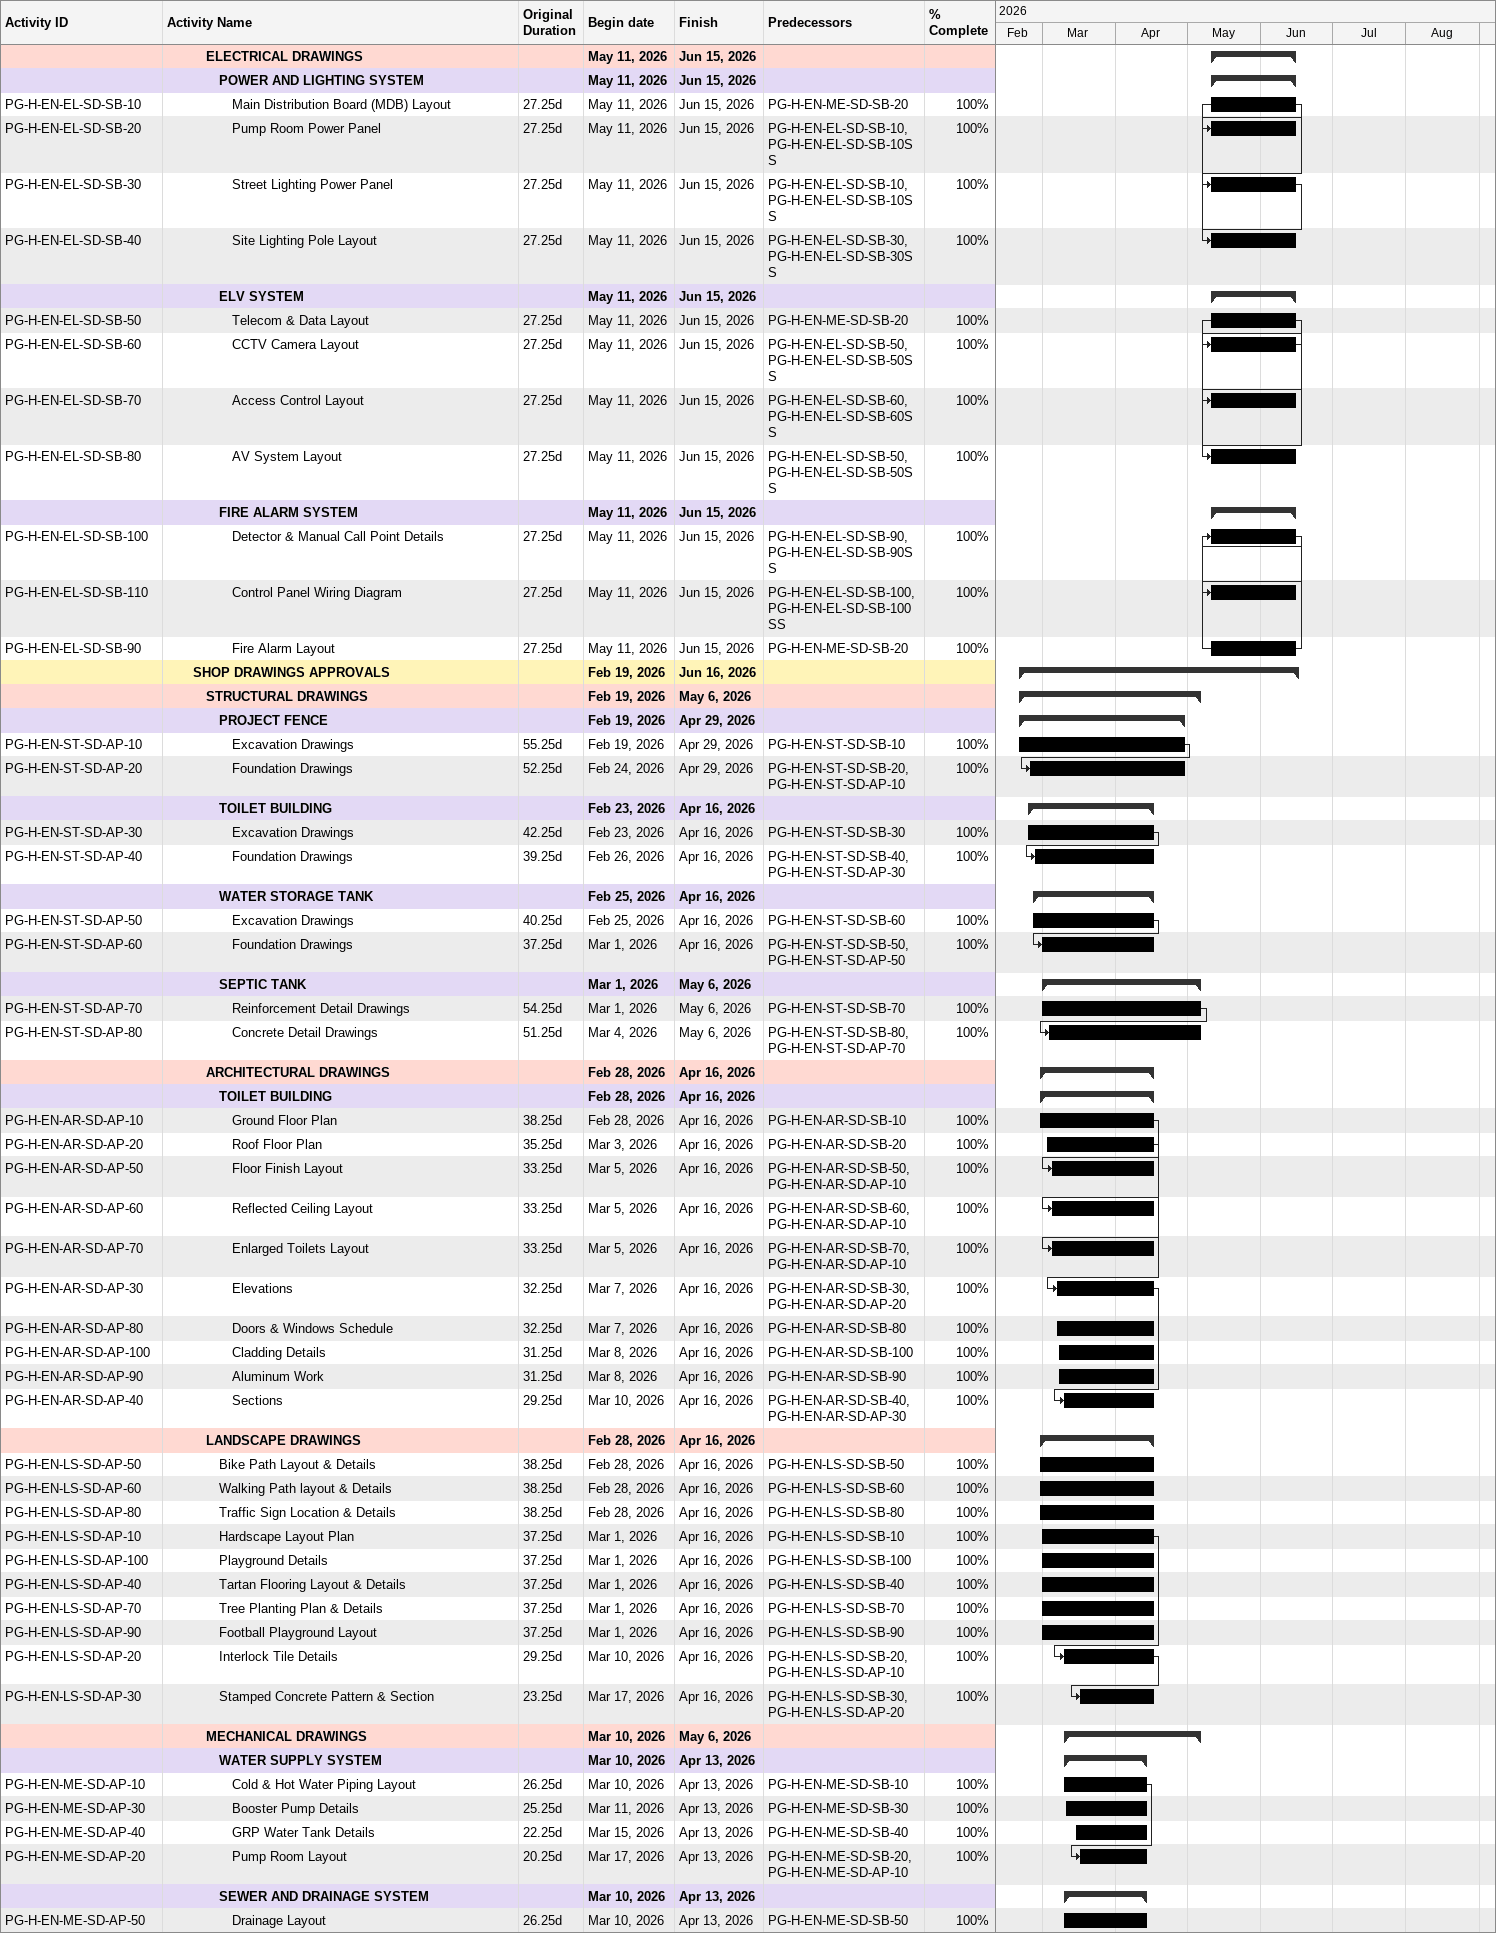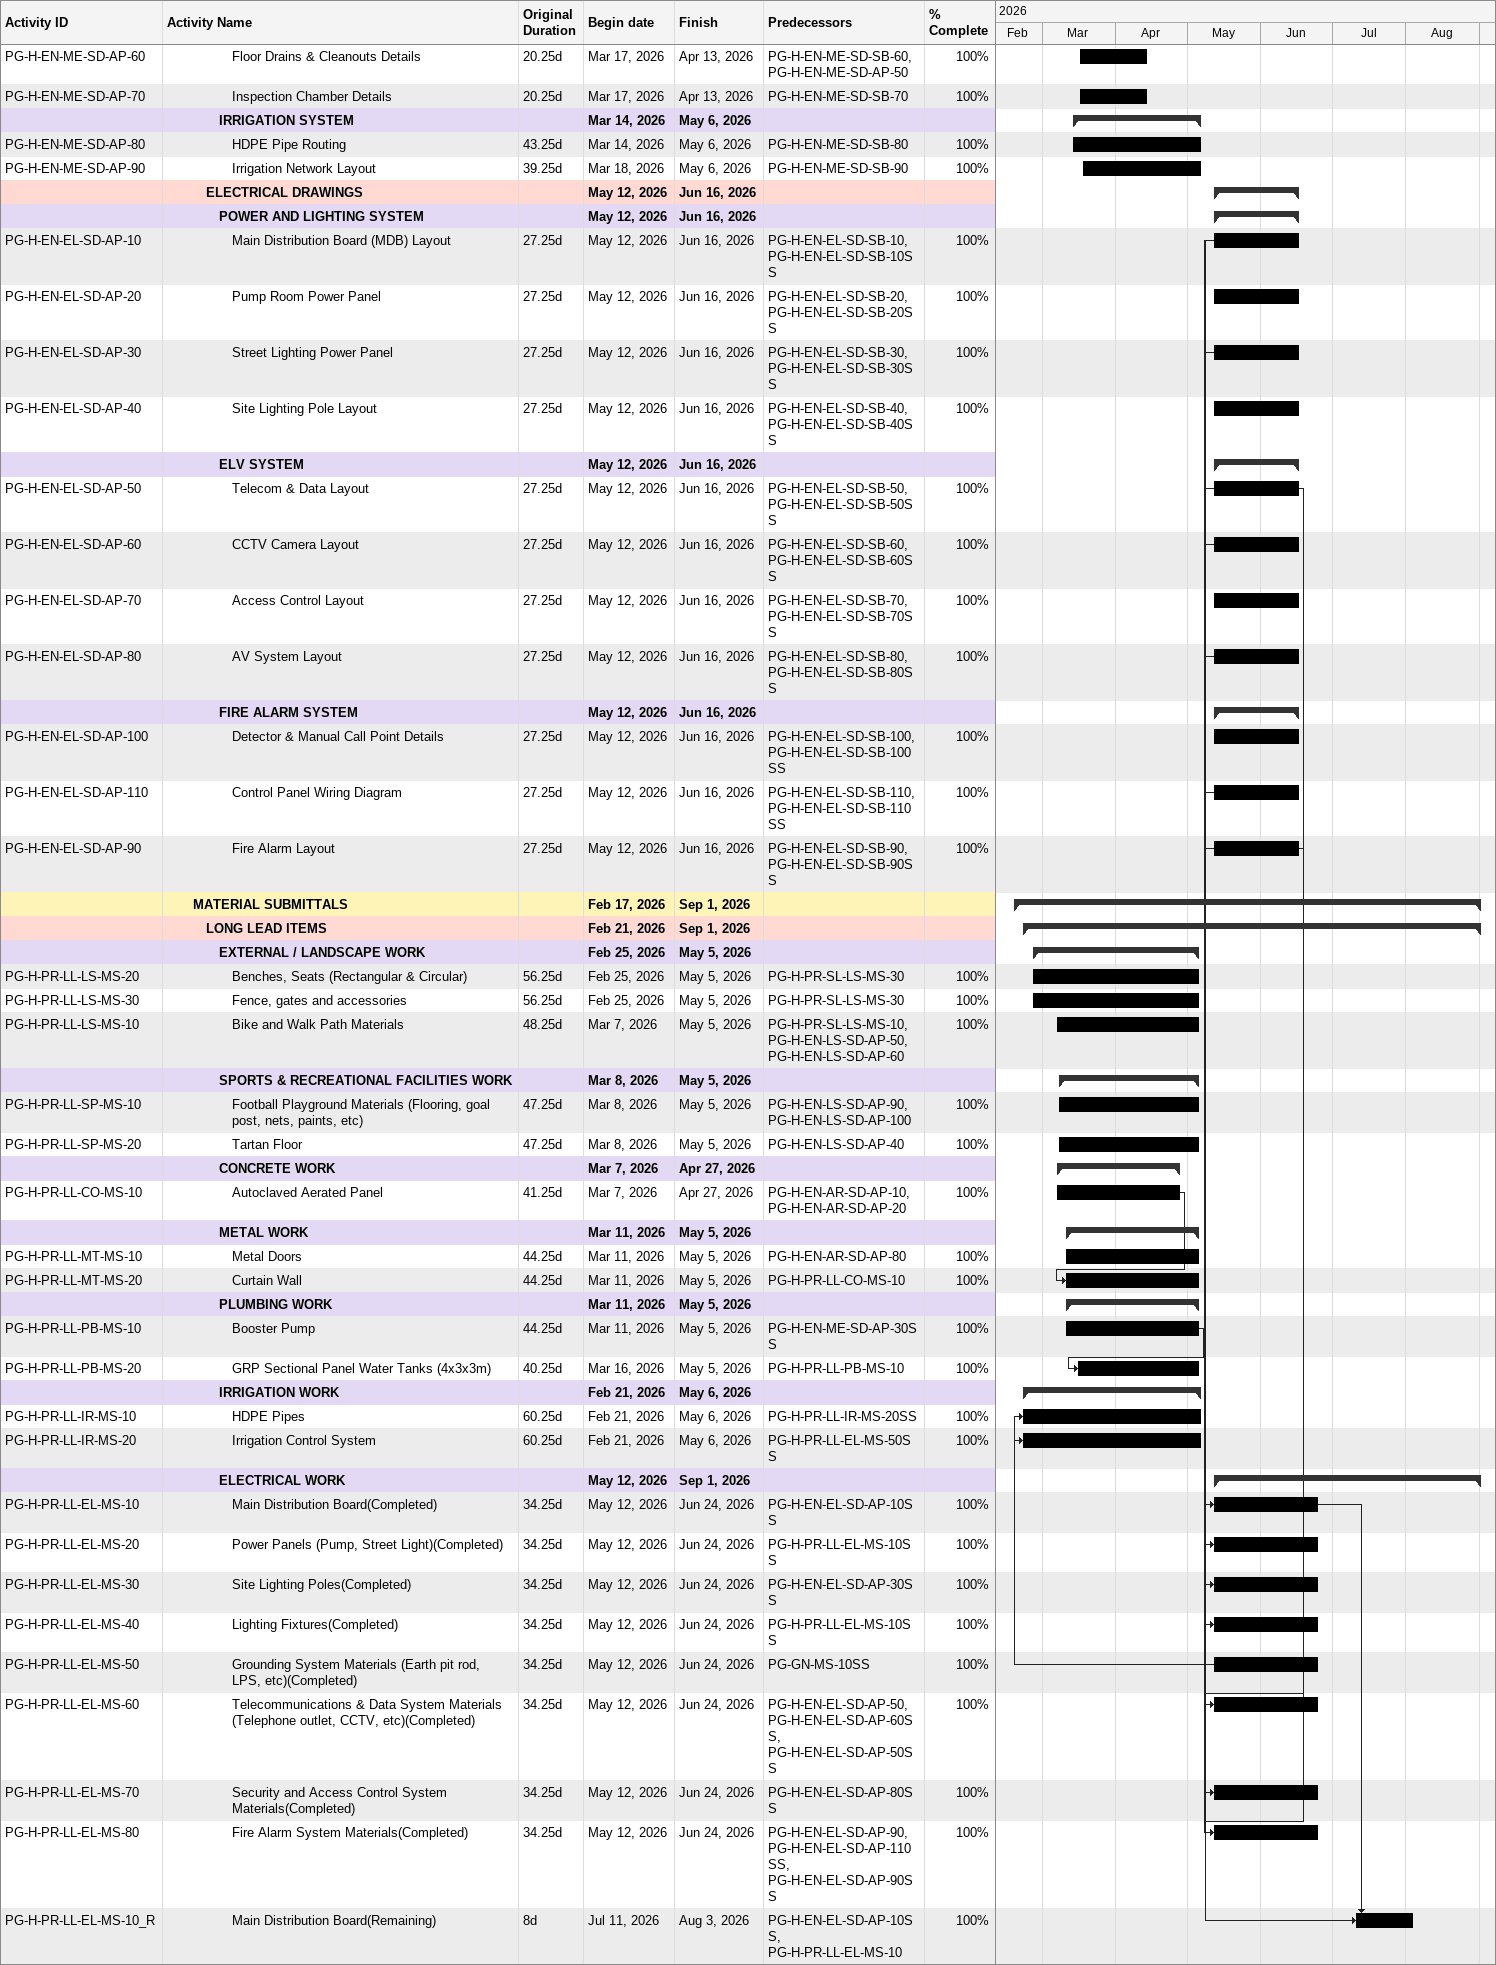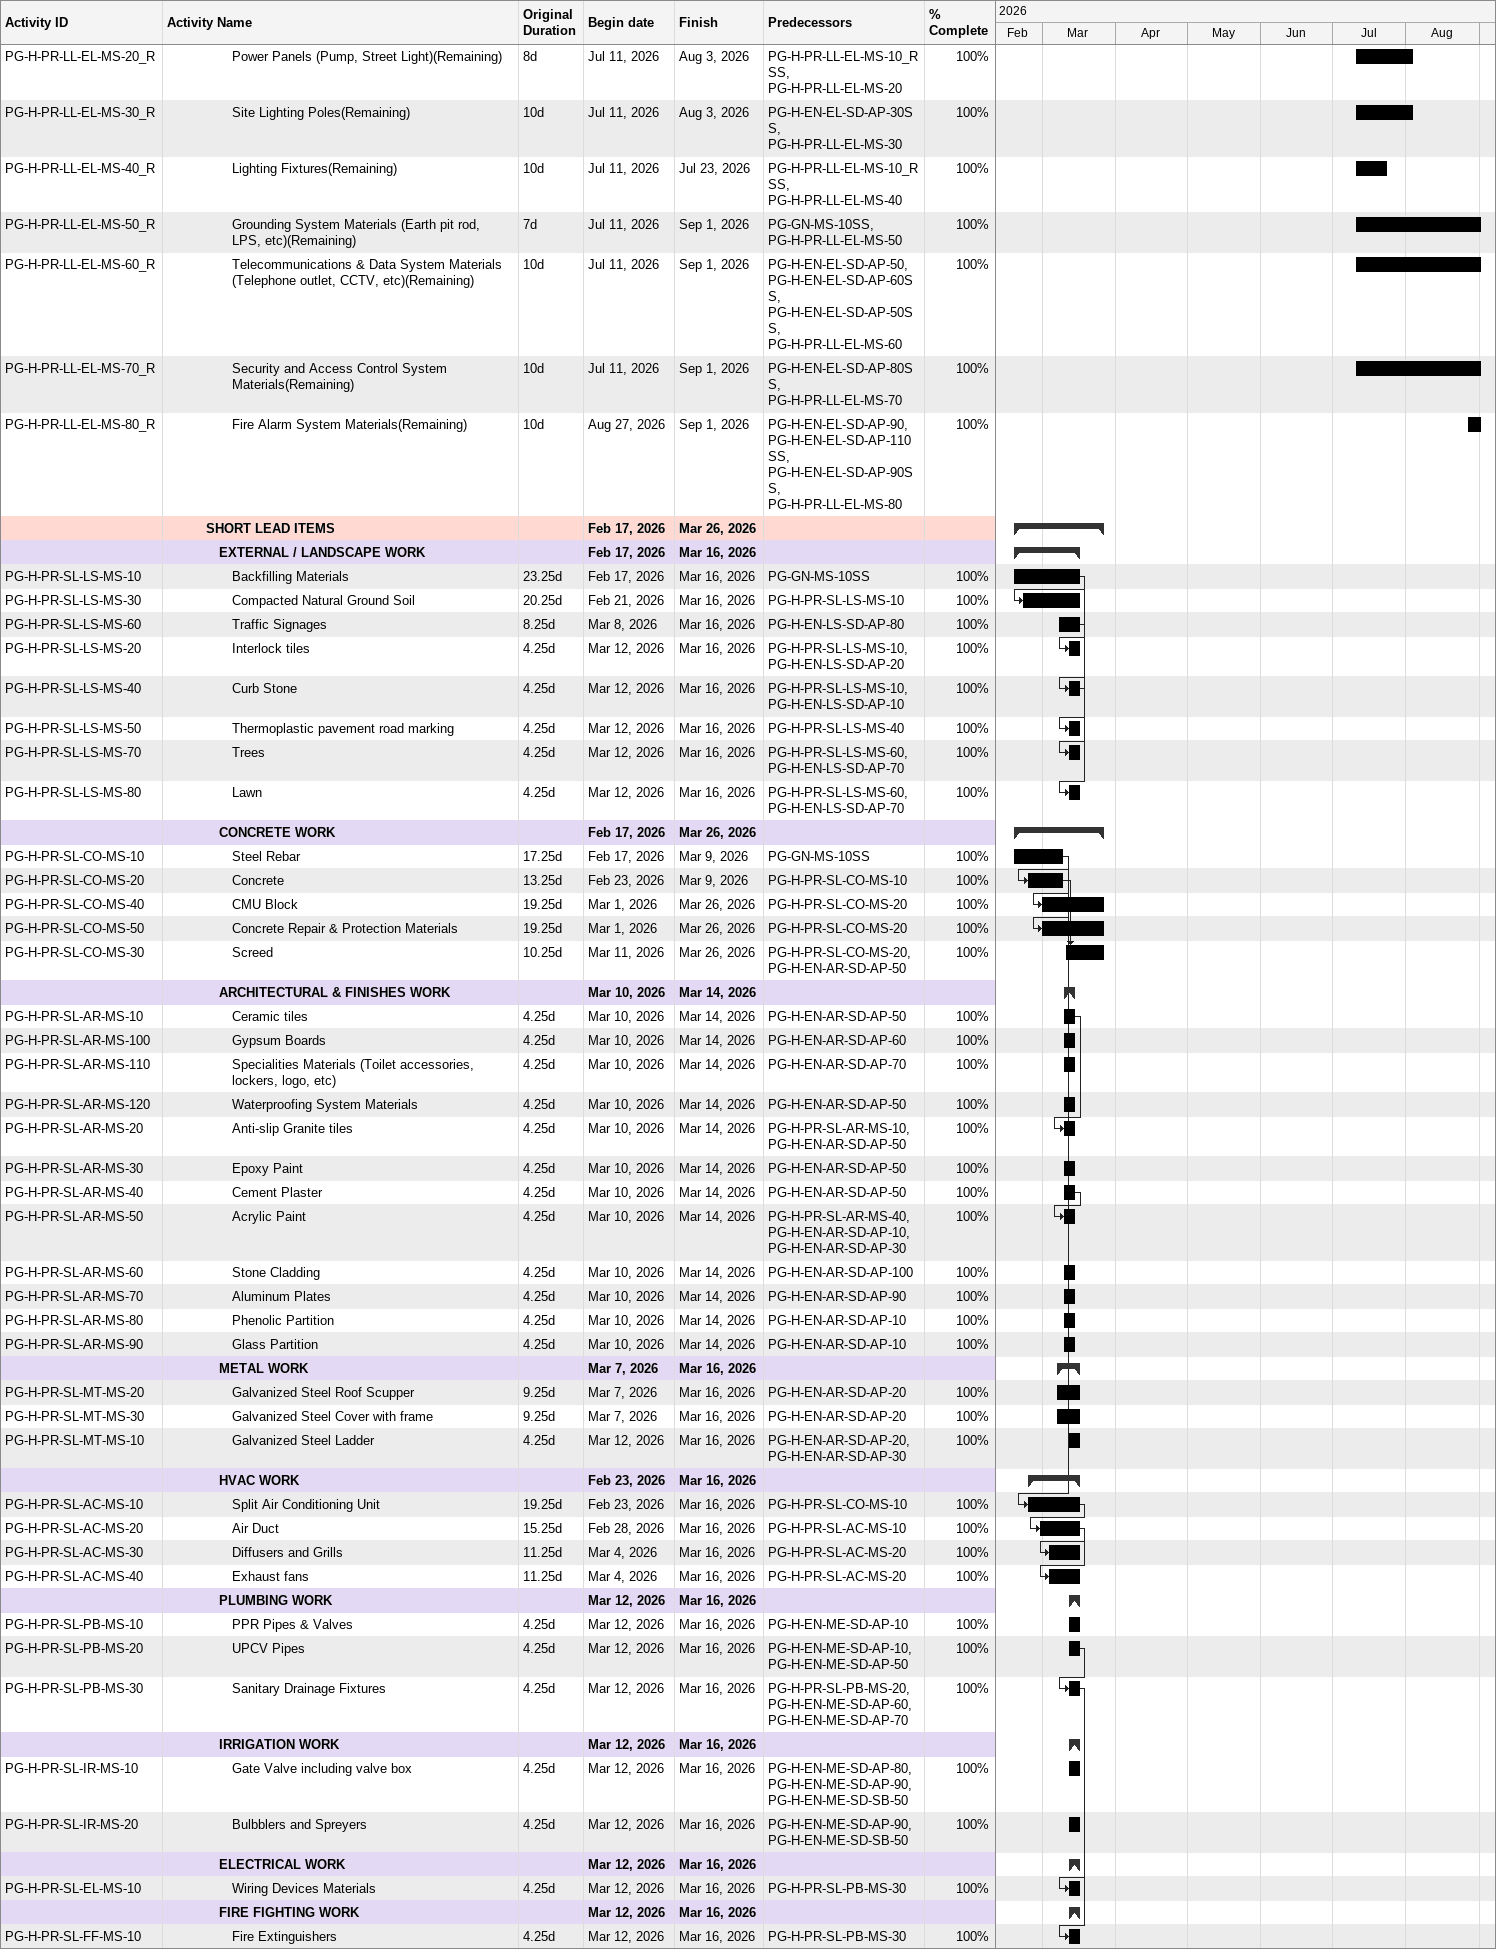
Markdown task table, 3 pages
| ID | Level | Task | Original duration | Start | Finish | Predecessors | % complete |
|---|---|---|---|---|---|---|---|
|  | 4 | **ELECTRICAL DRAWINGS** |  | 2026-05-11 | 2026-06-15 |  |  |
|  | 5 | **POWER AND LIGHTING SYSTEM** |  | 2026-05-11 | 2026-06-15 |  |  |
| PG-H-EN-EL-SD-SB-10 | 6 | Main Distribution Board (MDB) Layout | 27.25d | 2026-05-11 | 2026-06-15 | PG-H-EN-ME-SD-SB-20 | 100 |
| PG-H-EN-EL-SD-SB-20 | 6 | Pump Room Power Panel | 27.25d | 2026-05-11 | 2026-06-15 | PG-H-EN-EL-SD-SB-10, PG-H-EN-EL-SD-SB-10SS | 100 |
| PG-H-EN-EL-SD-SB-30 | 6 | Street Lighting Power Panel | 27.25d | 2026-05-11 | 2026-06-15 | PG-H-EN-EL-SD-SB-10, PG-H-EN-EL-SD-SB-10SS | 100 |
| PG-H-EN-EL-SD-SB-40 | 6 | Site Lighting Pole Layout | 27.25d | 2026-05-11 | 2026-06-15 | PG-H-EN-EL-SD-SB-30, PG-H-EN-EL-SD-SB-30SS | 100 |
|  | 5 | **ELV SYSTEM** |  | 2026-05-11 | 2026-06-15 |  |  |
| PG-H-EN-EL-SD-SB-50 | 6 | Telecom & Data Layout | 27.25d | 2026-05-11 | 2026-06-15 | PG-H-EN-ME-SD-SB-20 | 100 |
| PG-H-EN-EL-SD-SB-60 | 6 | CCTV Camera Layout | 27.25d | 2026-05-11 | 2026-06-15 | PG-H-EN-EL-SD-SB-50, PG-H-EN-EL-SD-SB-50SS | 100 |
| PG-H-EN-EL-SD-SB-70 | 6 | Access Control Layout | 27.25d | 2026-05-11 | 2026-06-15 | PG-H-EN-EL-SD-SB-60, PG-H-EN-EL-SD-SB-60SS | 100 |
| PG-H-EN-EL-SD-SB-80 | 6 | AV System Layout | 27.25d | 2026-05-11 | 2026-06-15 | PG-H-EN-EL-SD-SB-50, PG-H-EN-EL-SD-SB-50SS | 100 |
|  | 5 | **FIRE ALARM SYSTEM** |  | 2026-05-11 | 2026-06-15 |  |  |
| PG-H-EN-EL-SD-SB-100 | 6 | Detector & Manual Call Point Details | 27.25d | 2026-05-11 | 2026-06-15 | PG-H-EN-EL-SD-SB-90, PG-H-EN-EL-SD-SB-90SS | 100 |
| PG-H-EN-EL-SD-SB-110 | 6 | Control Panel Wiring Diagram | 27.25d | 2026-05-11 | 2026-06-15 | PG-H-EN-EL-SD-SB-100, PG-H-EN-EL-SD-SB-100SS | 100 |
| PG-H-EN-EL-SD-SB-90 | 6 | Fire Alarm Layout | 27.25d | 2026-05-11 | 2026-06-15 | PG-H-EN-ME-SD-SB-20 | 100 |
|  | 3 | **SHOP DRAWINGS APPROVALS** |  | 2026-02-19 | 2026-06-16 |  |  |
|  | 4 | **STRUCTURAL DRAWINGS** |  | 2026-02-19 | 2026-05-06 |  |  |
|  | 5 | **PROJECT FENCE** |  | 2026-02-19 | 2026-04-29 |  |  |
| PG-H-EN-ST-SD-AP-10 | 6 | Excavation Drawings | 55.25d | 2026-02-19 | 2026-04-29 | PG-H-EN-ST-SD-SB-10 | 100 |
| PG-H-EN-ST-SD-AP-20 | 6 | Foundation Drawings | 52.25d | 2026-02-24 | 2026-04-29 | PG-H-EN-ST-SD-SB-20, PG-H-EN-ST-SD-AP-10 | 100 |
|  | 5 | **TOILET BUILDING** |  | 2026-02-23 | 2026-04-16 |  |  |
| PG-H-EN-ST-SD-AP-30 | 6 | Excavation Drawings | 42.25d | 2026-02-23 | 2026-04-16 | PG-H-EN-ST-SD-SB-30 | 100 |
| PG-H-EN-ST-SD-AP-40 | 6 | Foundation Drawings | 39.25d | 2026-02-26 | 2026-04-16 | PG-H-EN-ST-SD-SB-40, PG-H-EN-ST-SD-AP-30 | 100 |
|  | 5 | **WATER STORAGE TANK** |  | 2026-02-25 | 2026-04-16 |  |  |
| PG-H-EN-ST-SD-AP-50 | 6 | Excavation Drawings | 40.25d | 2026-02-25 | 2026-04-16 | PG-H-EN-ST-SD-SB-60 | 100 |
| PG-H-EN-ST-SD-AP-60 | 6 | Foundation Drawings | 37.25d | 2026-03-01 | 2026-04-16 | PG-H-EN-ST-SD-SB-50, PG-H-EN-ST-SD-AP-50 | 100 |
|  | 5 | **SEPTIC TANK** |  | 2026-03-01 | 2026-05-06 |  |  |
| PG-H-EN-ST-SD-AP-70 | 6 | Reinforcement Detail Drawings | 54.25d | 2026-03-01 | 2026-05-06 | PG-H-EN-ST-SD-SB-70 | 100 |
| PG-H-EN-ST-SD-AP-80 | 6 | Concrete Detail Drawings | 51.25d | 2026-03-04 | 2026-05-06 | PG-H-EN-ST-SD-SB-80, PG-H-EN-ST-SD-AP-70 | 100 |
|  | 4 | **ARCHITECTURAL DRAWINGS** |  | 2026-02-28 | 2026-04-16 |  |  |
|  | 5 | **TOILET BUILDING** |  | 2026-02-28 | 2026-04-16 |  |  |
| PG-H-EN-AR-SD-AP-10 | 6 | Ground Floor Plan | 38.25d | 2026-02-28 | 2026-04-16 | PG-H-EN-AR-SD-SB-10 | 100 |
| PG-H-EN-AR-SD-AP-20 | 6 | Roof Floor Plan | 35.25d | 2026-03-03 | 2026-04-16 | PG-H-EN-AR-SD-SB-20 | 100 |
| PG-H-EN-AR-SD-AP-50 | 6 | Floor Finish Layout | 33.25d | 2026-03-05 | 2026-04-16 | PG-H-EN-AR-SD-SB-50, PG-H-EN-AR-SD-AP-10 | 100 |
| PG-H-EN-AR-SD-AP-60 | 6 | Reflected Ceiling Layout | 33.25d | 2026-03-05 | 2026-04-16 | PG-H-EN-AR-SD-SB-60, PG-H-EN-AR-SD-AP-10 | 100 |
| PG-H-EN-AR-SD-AP-70 | 6 | Enlarged Toilets Layout | 33.25d | 2026-03-05 | 2026-04-16 | PG-H-EN-AR-SD-SB-70, PG-H-EN-AR-SD-AP-10 | 100 |
| PG-H-EN-AR-SD-AP-30 | 6 | Elevations | 32.25d | 2026-03-07 | 2026-04-16 | PG-H-EN-AR-SD-SB-30, PG-H-EN-AR-SD-AP-20 | 100 |
| PG-H-EN-AR-SD-AP-80 | 6 | Doors & Windows Schedule | 32.25d | 2026-03-07 | 2026-04-16 | PG-H-EN-AR-SD-SB-80 | 100 |
| PG-H-EN-AR-SD-AP-100 | 6 | Cladding Details | 31.25d | 2026-03-08 | 2026-04-16 | PG-H-EN-AR-SD-SB-100 | 100 |
| PG-H-EN-AR-SD-AP-90 | 6 | Aluminum Work | 31.25d | 2026-03-08 | 2026-04-16 | PG-H-EN-AR-SD-SB-90 | 100 |
| PG-H-EN-AR-SD-AP-40 | 6 | Sections | 29.25d | 2026-03-10 | 2026-04-16 | PG-H-EN-AR-SD-SB-40, PG-H-EN-AR-SD-AP-30 | 100 |
|  | 4 | **LANDSCAPE DRAWINGS** |  | 2026-02-28 | 2026-04-16 |  |  |
| PG-H-EN-LS-SD-AP-50 | 5 | Bike Path Layout & Details | 38.25d | 2026-02-28 | 2026-04-16 | PG-H-EN-LS-SD-SB-50 | 100 |
| PG-H-EN-LS-SD-AP-60 | 5 | Walking Path layout & Details | 38.25d | 2026-02-28 | 2026-04-16 | PG-H-EN-LS-SD-SB-60 | 100 |
| PG-H-EN-LS-SD-AP-80 | 5 | Traffic Sign Location & Details | 38.25d | 2026-02-28 | 2026-04-16 | PG-H-EN-LS-SD-SB-80 | 100 |
| PG-H-EN-LS-SD-AP-10 | 5 | Hardscape Layout Plan | 37.25d | 2026-03-01 | 2026-04-16 | PG-H-EN-LS-SD-SB-10 | 100 |
| PG-H-EN-LS-SD-AP-100 | 5 | Playground Details | 37.25d | 2026-03-01 | 2026-04-16 | PG-H-EN-LS-SD-SB-100 | 100 |
| PG-H-EN-LS-SD-AP-40 | 5 | Tartan Flooring Layout & Details | 37.25d | 2026-03-01 | 2026-04-16 | PG-H-EN-LS-SD-SB-40 | 100 |
| PG-H-EN-LS-SD-AP-70 | 5 | Tree Planting Plan & Details | 37.25d | 2026-03-01 | 2026-04-16 | PG-H-EN-LS-SD-SB-70 | 100 |
| PG-H-EN-LS-SD-AP-90 | 5 | Football Playground Layout | 37.25d | 2026-03-01 | 2026-04-16 | PG-H-EN-LS-SD-SB-90 | 100 |
| PG-H-EN-LS-SD-AP-20 | 5 | Interlock Tile Details | 29.25d | 2026-03-10 | 2026-04-16 | PG-H-EN-LS-SD-SB-20, PG-H-EN-LS-SD-AP-10 | 100 |
| PG-H-EN-LS-SD-AP-30 | 5 | Stamped Concrete Pattern & Section | 23.25d | 2026-03-17 | 2026-04-16 | PG-H-EN-LS-SD-SB-30, PG-H-EN-LS-SD-AP-20 | 100 |
|  | 4 | **MECHANICAL DRAWINGS** |  | 2026-03-10 | 2026-05-06 |  |  |
|  | 5 | **WATER SUPPLY SYSTEM** |  | 2026-03-10 | 2026-04-13 |  |  |
| PG-H-EN-ME-SD-AP-10 | 6 | Cold & Hot Water Piping Layout | 26.25d | 2026-03-10 | 2026-04-13 | PG-H-EN-ME-SD-SB-10 | 100 |
| PG-H-EN-ME-SD-AP-30 | 6 | Booster Pump Details | 25.25d | 2026-03-11 | 2026-04-13 | PG-H-EN-ME-SD-SB-30 | 100 |
| PG-H-EN-ME-SD-AP-40 | 6 | GRP Water Tank Details | 22.25d | 2026-03-15 | 2026-04-13 | PG-H-EN-ME-SD-SB-40 | 100 |
| PG-H-EN-ME-SD-AP-20 | 6 | Pump Room Layout | 20.25d | 2026-03-17 | 2026-04-13 | PG-H-EN-ME-SD-SB-20, PG-H-EN-ME-SD-AP-10 | 100 |
|  | 5 | **SEWER AND DRAINAGE SYSTEM** |  | 2026-03-10 | 2026-04-13 |  |  |
| PG-H-EN-ME-SD-AP-50 | 6 | Drainage Layout | 26.25d | 2026-03-10 | 2026-04-13 | PG-H-EN-ME-SD-SB-50 | 100 |
| PG-H-EN-ME-SD-AP-60 | 6 | Floor Drains & Cleanouts Details | 20.25d | 2026-03-17 | 2026-04-13 | PG-H-EN-ME-SD-SB-60, PG-H-EN-ME-SD-AP-50 | 100 |
| PG-H-EN-ME-SD-AP-70 | 6 | Inspection Chamber Details | 20.25d | 2026-03-17 | 2026-04-13 | PG-H-EN-ME-SD-SB-70 | 100 |
|  | 5 | **IRRIGATION SYSTEM** |  | 2026-03-14 | 2026-05-06 |  |  |
| PG-H-EN-ME-SD-AP-80 | 6 | HDPE Pipe Routing | 43.25d | 2026-03-14 | 2026-05-06 | PG-H-EN-ME-SD-SB-80 | 100 |
| PG-H-EN-ME-SD-AP-90 | 6 | Irrigation Network Layout | 39.25d | 2026-03-18 | 2026-05-06 | PG-H-EN-ME-SD-SB-90 | 100 |
|  | 4 | **ELECTRICAL DRAWINGS** |  | 2026-05-12 | 2026-06-16 |  |  |
|  | 5 | **POWER AND LIGHTING SYSTEM** |  | 2026-05-12 | 2026-06-16 |  |  |
| PG-H-EN-EL-SD-AP-10 | 6 | Main Distribution Board (MDB) Layout | 27.25d | 2026-05-12 | 2026-06-16 | PG-H-EN-EL-SD-SB-10, PG-H-EN-EL-SD-SB-10SS | 100 |
| PG-H-EN-EL-SD-AP-20 | 6 | Pump Room Power Panel | 27.25d | 2026-05-12 | 2026-06-16 | PG-H-EN-EL-SD-SB-20, PG-H-EN-EL-SD-SB-20SS | 100 |
| PG-H-EN-EL-SD-AP-30 | 6 | Street Lighting Power Panel | 27.25d | 2026-05-12 | 2026-06-16 | PG-H-EN-EL-SD-SB-30, PG-H-EN-EL-SD-SB-30SS | 100 |
| PG-H-EN-EL-SD-AP-40 | 6 | Site Lighting Pole Layout | 27.25d | 2026-05-12 | 2026-06-16 | PG-H-EN-EL-SD-SB-40, PG-H-EN-EL-SD-SB-40SS | 100 |
|  | 5 | **ELV SYSTEM** |  | 2026-05-12 | 2026-06-16 |  |  |
| PG-H-EN-EL-SD-AP-50 | 6 | Telecom & Data Layout | 27.25d | 2026-05-12 | 2026-06-16 | PG-H-EN-EL-SD-SB-50, PG-H-EN-EL-SD-SB-50SS | 100 |
| PG-H-EN-EL-SD-AP-60 | 6 | CCTV Camera Layout | 27.25d | 2026-05-12 | 2026-06-16 | PG-H-EN-EL-SD-SB-60, PG-H-EN-EL-SD-SB-60SS | 100 |
| PG-H-EN-EL-SD-AP-70 | 6 | Access Control Layout | 27.25d | 2026-05-12 | 2026-06-16 | PG-H-EN-EL-SD-SB-70, PG-H-EN-EL-SD-SB-70SS | 100 |
| PG-H-EN-EL-SD-AP-80 | 6 | AV System Layout | 27.25d | 2026-05-12 | 2026-06-16 | PG-H-EN-EL-SD-SB-80, PG-H-EN-EL-SD-SB-80SS | 100 |
|  | 5 | **FIRE ALARM SYSTEM** |  | 2026-05-12 | 2026-06-16 |  |  |
| PG-H-EN-EL-SD-AP-100 | 6 | Detector & Manual Call Point Details | 27.25d | 2026-05-12 | 2026-06-16 | PG-H-EN-EL-SD-SB-100, PG-H-EN-EL-SD-SB-100SS | 100 |
| PG-H-EN-EL-SD-AP-110 | 6 | Control Panel Wiring Diagram | 27.25d | 2026-05-12 | 2026-06-16 | PG-H-EN-EL-SD-SB-110, PG-H-EN-EL-SD-SB-110SS | 100 |
| PG-H-EN-EL-SD-AP-90 | 6 | Fire Alarm Layout | 27.25d | 2026-05-12 | 2026-06-16 | PG-H-EN-EL-SD-SB-90, PG-H-EN-EL-SD-SB-90SS | 100 |
|  | 3 | **MATERIAL SUBMITTALS** |  | 2026-02-17 | 2026-09-01 |  |  |
|  | 4 | **LONG LEAD ITEMS** |  | 2026-02-21 | 2026-09-01 |  |  |
|  | 5 | **EXTERNAL / LANDSCAPE WORK** |  | 2026-02-25 | 2026-05-05 |  |  |
| PG-H-PR-LL-LS-MS-20 | 6 | Benches, Seats (Rectangular & Circular) | 56.25d | 2026-02-25 | 2026-05-05 | PG-H-PR-SL-LS-MS-30 | 100 |
| PG-H-PR-LL-LS-MS-30 | 6 | Fence, gates and accessories | 56.25d | 2026-02-25 | 2026-05-05 | PG-H-PR-SL-LS-MS-30 | 100 |
| PG-H-PR-LL-LS-MS-10 | 6 | Bike and Walk Path Materials | 48.25d | 2026-03-07 | 2026-05-05 | PG-H-PR-SL-LS-MS-10, PG-H-EN-LS-SD-AP-50, PG-H-EN-LS-SD-AP-60 | 100 |
|  | 5 | **SPORTS & RECREATIONAL FACILITIES WORK** |  | 2026-03-08 | 2026-05-05 |  |  |
| PG-H-PR-LL-SP-MS-10 | 6 | Football Playground Materials (Flooring, goal post, nets, paints, etc) | 47.25d | 2026-03-08 | 2026-05-05 | PG-H-EN-LS-SD-AP-90, PG-H-EN-LS-SD-AP-100 | 100 |
| PG-H-PR-LL-SP-MS-20 | 6 | Tartan Floor | 47.25d | 2026-03-08 | 2026-05-05 | PG-H-EN-LS-SD-AP-40 | 100 |
|  | 5 | **CONCRETE WORK** |  | 2026-03-07 | 2026-04-27 |  |  |
| PG-H-PR-LL-CO-MS-10 | 6 | Autoclaved Aerated Panel | 41.25d | 2026-03-07 | 2026-04-27 | PG-H-EN-AR-SD-AP-10, PG-H-EN-AR-SD-AP-20 | 100 |
|  | 5 | **METAL WORK** |  | 2026-03-11 | 2026-05-05 |  |  |
| PG-H-PR-LL-MT-MS-10 | 6 | Metal Doors | 44.25d | 2026-03-11 | 2026-05-05 | PG-H-EN-AR-SD-AP-80 | 100 |
| PG-H-PR-LL-MT-MS-20 | 6 | Curtain Wall | 44.25d | 2026-03-11 | 2026-05-05 | PG-H-PR-LL-CO-MS-10 | 100 |
|  | 5 | **PLUMBING WORK** |  | 2026-03-11 | 2026-05-05 |  |  |
| PG-H-PR-LL-PB-MS-10 | 6 | Booster Pump | 44.25d | 2026-03-11 | 2026-05-05 | PG-H-EN-ME-SD-AP-30SS | 100 |
| PG-H-PR-LL-PB-MS-20 | 6 | GRP Sectional Panel Water Tanks (4x3x3m) | 40.25d | 2026-03-16 | 2026-05-05 | PG-H-PR-LL-PB-MS-10 | 100 |
|  | 5 | **IRRIGATION WORK** |  | 2026-02-21 | 2026-05-06 |  |  |
| PG-H-PR-LL-IR-MS-10 | 6 | HDPE Pipes | 60.25d | 2026-02-21 | 2026-05-06 | PG-H-PR-LL-IR-MS-20SS | 100 |
| PG-H-PR-LL-IR-MS-20 | 6 | Irrigation Control System | 60.25d | 2026-02-21 | 2026-05-06 | PG-H-PR-LL-EL-MS-50SS | 100 |
|  | 5 | **ELECTRICAL WORK** |  | 2026-05-12 | 2026-09-01 |  |  |
| PG-H-PR-LL-EL-MS-10 | 6 | Main Distribution Board(Completed) | 34.25d | 2026-05-12 | 2026-06-24 | PG-H-EN-EL-SD-AP-10SS | 100 |
| PG-H-PR-LL-EL-MS-20 | 6 | Power Panels (Pump, Street Light)(Completed) | 34.25d | 2026-05-12 | 2026-06-24 | PG-H-PR-LL-EL-MS-10SS | 100 |
| PG-H-PR-LL-EL-MS-30 | 6 | Site Lighting Poles(Completed) | 34.25d | 2026-05-12 | 2026-06-24 | PG-H-EN-EL-SD-AP-30SS | 100 |
| PG-H-PR-LL-EL-MS-40 | 6 | Lighting Fixtures(Completed) | 34.25d | 2026-05-12 | 2026-06-24 | PG-H-PR-LL-EL-MS-10SS | 100 |
| PG-H-PR-LL-EL-MS-50 | 6 | Grounding System Materials (Earth pit rod, LPS, etc)(Completed) | 34.25d | 2026-05-12 | 2026-06-24 | PG-GN-MS-10SS | 100 |
| PG-H-PR-LL-EL-MS-60 | 6 | Telecommunications & Data System Materials (Telephone outlet, CCTV, etc)(Completed) | 34.25d | 2026-05-12 | 2026-06-24 | PG-H-EN-EL-SD-AP-50, PG-H-EN-EL-SD-AP-60SS, PG-H-EN-EL-SD-AP-50SS | 100 |
| PG-H-PR-LL-EL-MS-70 | 6 | Security and Access Control System Materials(Completed) | 34.25d | 2026-05-12 | 2026-06-24 | PG-H-EN-EL-SD-AP-80SS | 100 |
| PG-H-PR-LL-EL-MS-80 | 6 | Fire Alarm System Materials(Completed) | 34.25d | 2026-05-12 | 2026-06-24 | PG-H-EN-EL-SD-AP-90, PG-H-EN-EL-SD-AP-110SS, PG-H-EN-EL-SD-AP-90SS | 100 |
| PG-H-PR-LL-EL-MS-10_R | 6 | Main Distribution Board(Remaining) | 8d | 2026-07-11 | 2026-08-03 | PG-H-EN-EL-SD-AP-10SS, PG-H-PR-LL-EL-MS-10 | 100 |
| PG-H-PR-LL-EL-MS-20_R | 6 | Power Panels (Pump, Street Light)(Remaining) | 8d | 2026-07-11 | 2026-08-03 | PG-H-PR-LL-EL-MS-10_RSS, PG-H-PR-LL-EL-MS-20 | 100 |
| PG-H-PR-LL-EL-MS-30_R | 6 | Site Lighting Poles(Remaining) | 10d | 2026-07-11 | 2026-08-03 | PG-H-EN-EL-SD-AP-30SS, PG-H-PR-LL-EL-MS-30 | 100 |
| PG-H-PR-LL-EL-MS-40_R | 6 | Lighting Fixtures(Remaining) | 10d | 2026-07-11 | 2026-07-23 | PG-H-PR-LL-EL-MS-10_RSS, PG-H-PR-LL-EL-MS-40 | 100 |
| PG-H-PR-LL-EL-MS-50_R | 6 | Grounding System Materials (Earth pit rod, LPS, etc)(Remaining) | 7d | 2026-07-11 | 2026-09-01 | PG-GN-MS-10SS, PG-H-PR-LL-EL-MS-50 | 100 |
| PG-H-PR-LL-EL-MS-60_R | 6 | Telecommunications & Data System Materials (Telephone outlet, CCTV, etc)(Remaining) | 10d | 2026-07-11 | 2026-09-01 | PG-H-EN-EL-SD-AP-50, PG-H-EN-EL-SD-AP-60SS, PG-H-EN-EL-SD-AP-50SS, PG-H-PR-LL-EL-MS-60 | 100 |
| PG-H-PR-LL-EL-MS-70_R | 6 | Security and Access Control System Materials(Remaining) | 10d | 2026-07-11 | 2026-09-01 | PG-H-EN-EL-SD-AP-80SS, PG-H-PR-LL-EL-MS-70 | 100 |
| PG-H-PR-LL-EL-MS-80_R | 6 | Fire Alarm System Materials(Remaining) | 10d | 2026-08-27 | 2026-09-01 | PG-H-EN-EL-SD-AP-90, PG-H-EN-EL-SD-AP-110SS, PG-H-EN-EL-SD-AP-90SS, PG-H-PR-LL-EL-MS-80 | 100 |
|  | 4 | **SHORT LEAD ITEMS** |  | 2026-02-17 | 2026-03-26 |  |  |
|  | 5 | **EXTERNAL / LANDSCAPE WORK** |  | 2026-02-17 | 2026-03-16 |  |  |
| PG-H-PR-SL-LS-MS-10 | 6 | Backfilling Materials | 23.25d | 2026-02-17 | 2026-03-16 | PG-GN-MS-10SS | 100 |
| PG-H-PR-SL-LS-MS-30 | 6 | Compacted Natural Ground Soil | 20.25d | 2026-02-21 | 2026-03-16 | PG-H-PR-SL-LS-MS-10 | 100 |
| PG-H-PR-SL-LS-MS-60 | 6 | Traffic Signages | 8.25d | 2026-03-08 | 2026-03-16 | PG-H-EN-LS-SD-AP-80 | 100 |
| PG-H-PR-SL-LS-MS-20 | 6 | Interlock tiles | 4.25d | 2026-03-12 | 2026-03-16 | PG-H-PR-SL-LS-MS-10, PG-H-EN-LS-SD-AP-20 | 100 |
| PG-H-PR-SL-LS-MS-40 | 6 | Curb Stone | 4.25d | 2026-03-12 | 2026-03-16 | PG-H-PR-SL-LS-MS-10, PG-H-EN-LS-SD-AP-10 | 100 |
| PG-H-PR-SL-LS-MS-50 | 6 | Thermoplastic pavement road marking | 4.25d | 2026-03-12 | 2026-03-16 | PG-H-PR-SL-LS-MS-40 | 100 |
| PG-H-PR-SL-LS-MS-70 | 6 | Trees | 4.25d | 2026-03-12 | 2026-03-16 | PG-H-PR-SL-LS-MS-60, PG-H-EN-LS-SD-AP-70 | 100 |
| PG-H-PR-SL-LS-MS-80 | 6 | Lawn | 4.25d | 2026-03-12 | 2026-03-16 | PG-H-PR-SL-LS-MS-60, PG-H-EN-LS-SD-AP-70 | 100 |
|  | 5 | **CONCRETE WORK** |  | 2026-02-17 | 2026-03-26 |  |  |
| PG-H-PR-SL-CO-MS-10 | 6 | Steel Rebar | 17.25d | 2026-02-17 | 2026-03-09 | PG-GN-MS-10SS | 100 |
| PG-H-PR-SL-CO-MS-20 | 6 | Concrete | 13.25d | 2026-02-23 | 2026-03-09 | PG-H-PR-SL-CO-MS-10 | 100 |
| PG-H-PR-SL-CO-MS-40 | 6 | CMU Block | 19.25d | 2026-03-01 | 2026-03-26 | PG-H-PR-SL-CO-MS-20 | 100 |
| PG-H-PR-SL-CO-MS-50 | 6 | Concrete Repair & Protection Materials | 19.25d | 2026-03-01 | 2026-03-26 | PG-H-PR-SL-CO-MS-20 | 100 |
| PG-H-PR-SL-CO-MS-30 | 6 | Screed | 10.25d | 2026-03-11 | 2026-03-26 | PG-H-PR-SL-CO-MS-20, PG-H-EN-AR-SD-AP-50 | 100 |
|  | 5 | **ARCHITECTURAL & FINISHES WORK** |  | 2026-03-10 | 2026-03-14 |  |  |
| PG-H-PR-SL-AR-MS-10 | 6 | Ceramic tiles | 4.25d | 2026-03-10 | 2026-03-14 | PG-H-EN-AR-SD-AP-50 | 100 |
| PG-H-PR-SL-AR-MS-100 | 6 | Gypsum Boards | 4.25d | 2026-03-10 | 2026-03-14 | PG-H-EN-AR-SD-AP-60 | 100 |
| PG-H-PR-SL-AR-MS-110 | 6 | Specialities Materials (Toilet accessories, lockers, logo, etc) | 4.25d | 2026-03-10 | 2026-03-14 | PG-H-EN-AR-SD-AP-70 | 100 |
| PG-H-PR-SL-AR-MS-120 | 6 | Waterproofing System Materials | 4.25d | 2026-03-10 | 2026-03-14 | PG-H-EN-AR-SD-AP-50 | 100 |
| PG-H-PR-SL-AR-MS-20 | 6 | Anti-slip Granite tiles | 4.25d | 2026-03-10 | 2026-03-14 | PG-H-PR-SL-AR-MS-10, PG-H-EN-AR-SD-AP-50 | 100 |
| PG-H-PR-SL-AR-MS-30 | 6 | Epoxy Paint | 4.25d | 2026-03-10 | 2026-03-14 | PG-H-EN-AR-SD-AP-50 | 100 |
| PG-H-PR-SL-AR-MS-40 | 6 | Cement Plaster | 4.25d | 2026-03-10 | 2026-03-14 | PG-H-EN-AR-SD-AP-50 | 100 |
| PG-H-PR-SL-AR-MS-50 | 6 | Acrylic Paint | 4.25d | 2026-03-10 | 2026-03-14 | PG-H-PR-SL-AR-MS-40, PG-H-EN-AR-SD-AP-10, PG-H-EN-AR-SD-AP-30 | 100 |
| PG-H-PR-SL-AR-MS-60 | 6 | Stone Cladding | 4.25d | 2026-03-10 | 2026-03-14 | PG-H-EN-AR-SD-AP-100 | 100 |
| PG-H-PR-SL-AR-MS-70 | 6 | Aluminum Plates | 4.25d | 2026-03-10 | 2026-03-14 | PG-H-EN-AR-SD-AP-90 | 100 |
| PG-H-PR-SL-AR-MS-80 | 6 | Phenolic Partition | 4.25d | 2026-03-10 | 2026-03-14 | PG-H-EN-AR-SD-AP-10 | 100 |
| PG-H-PR-SL-AR-MS-90 | 6 | Glass Partition | 4.25d | 2026-03-10 | 2026-03-14 | PG-H-EN-AR-SD-AP-10 | 100 |
|  | 5 | **METAL WORK** |  | 2026-03-07 | 2026-03-16 |  |  |
| PG-H-PR-SL-MT-MS-20 | 6 | Galvanized Steel Roof Scupper | 9.25d | 2026-03-07 | 2026-03-16 | PG-H-EN-AR-SD-AP-20 | 100 |
| PG-H-PR-SL-MT-MS-30 | 6 | Galvanized Steel Cover with frame | 9.25d | 2026-03-07 | 2026-03-16 | PG-H-EN-AR-SD-AP-20 | 100 |
| PG-H-PR-SL-MT-MS-10 | 6 | Galvanized Steel Ladder | 4.25d | 2026-03-12 | 2026-03-16 | PG-H-EN-AR-SD-AP-20, PG-H-EN-AR-SD-AP-30 | 100 |
|  | 5 | **HVAC WORK** |  | 2026-02-23 | 2026-03-16 |  |  |
| PG-H-PR-SL-AC-MS-10 | 6 | Split Air Conditioning Unit | 19.25d | 2026-02-23 | 2026-03-16 | PG-H-PR-SL-CO-MS-10 | 100 |
| PG-H-PR-SL-AC-MS-20 | 6 | Air Duct | 15.25d | 2026-02-28 | 2026-03-16 | PG-H-PR-SL-AC-MS-10 | 100 |
| PG-H-PR-SL-AC-MS-30 | 6 | Diffusers and Grills | 11.25d | 2026-03-04 | 2026-03-16 | PG-H-PR-SL-AC-MS-20 | 100 |
| PG-H-PR-SL-AC-MS-40 | 6 | Exhaust fans | 11.25d | 2026-03-04 | 2026-03-16 | PG-H-PR-SL-AC-MS-20 | 100 |
|  | 5 | **PLUMBING WORK** |  | 2026-03-12 | 2026-03-16 |  |  |
| PG-H-PR-SL-PB-MS-10 | 6 | PPR Pipes & Valves | 4.25d | 2026-03-12 | 2026-03-16 | PG-H-EN-ME-SD-AP-10 | 100 |
| PG-H-PR-SL-PB-MS-20 | 6 | UPCV Pipes | 4.25d | 2026-03-12 | 2026-03-16 | PG-H-EN-ME-SD-AP-10, PG-H-EN-ME-SD-AP-50 | 100 |
| PG-H-PR-SL-PB-MS-30 | 6 | Sanitary Drainage Fixtures | 4.25d | 2026-03-12 | 2026-03-16 | PG-H-PR-SL-PB-MS-20, PG-H-EN-ME-SD-AP-60, PG-H-EN-ME-SD-AP-70 | 100 |
|  | 5 | **IRRIGATION WORK** |  | 2026-03-12 | 2026-03-16 |  |  |
| PG-H-PR-SL-IR-MS-10 | 6 | Gate Valve including valve box | 4.25d | 2026-03-12 | 2026-03-16 | PG-H-EN-ME-SD-AP-80, PG-H-EN-ME-SD-AP-90, PG-H-EN-ME-SD-SB-50 | 100 |
| PG-H-PR-SL-IR-MS-20 | 6 | Bulbblers and Spreyers | 4.25d | 2026-03-12 | 2026-03-16 | PG-H-EN-ME-SD-AP-90, PG-H-EN-ME-SD-SB-50 | 100 |
|  | 5 | **ELECTRICAL WORK** |  | 2026-03-12 | 2026-03-16 |  |  |
| PG-H-PR-SL-EL-MS-10 | 6 | Wiring Devices Materials | 4.25d | 2026-03-12 | 2026-03-16 | PG-H-PR-SL-PB-MS-30 | 100 |
|  | 5 | **FIRE FIGHTING WORK** |  | 2026-03-12 | 2026-03-16 |  |  |
| PG-H-PR-SL-FF-MS-10 | 6 | Fire Extinguishers | 4.25d | 2026-03-12 | 2026-03-16 | PG-H-PR-SL-PB-MS-30 | 100 |
